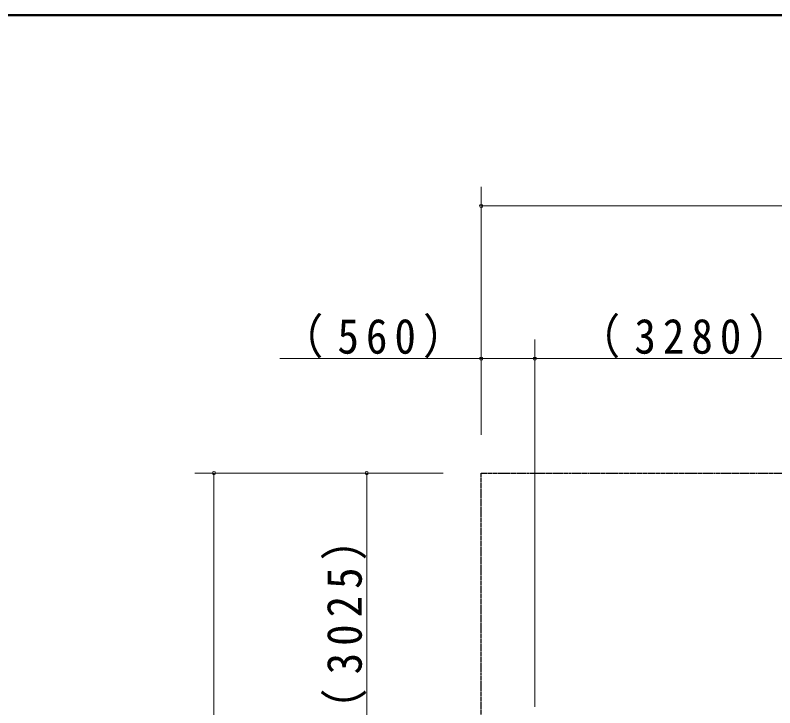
# Model space of a CAD drawing. Units: millimetres at full size; details may follow other scales. Extents: x -19543 to 0, y -2740 to 13350.
# Drawn here: x -10591 to -8601, y 11535 to 13350 of the extents above; entities that cross this region are included whole.
import ezdxf

# ---------------------------------------------------------------- set-up
doc = ezdxf.new("R2010")
doc.units = ezdxf.units.MM
doc.linetypes.add('USER3', pattern=[8, 3, -1, 1, -1, 1, -1])
for name, color, linetype, lineweight in [('A3図枠', 7, 'Continuous', 25), ('線', 2, 'Continuous', 25), ('補助', 2, 'Continuous', 13)]:
    doc.layers.add(name, color=color, linetype=linetype, lineweight=lineweight)
doc.styles.add('ＭＳ ゴシック', font='')
doc.styles.get('ＭＳ ゴシック').set_extended_font_data('MS Gothic')

# ---------------------------------------------------------------- blocks, each defined once
blk = doc.blocks.new('dimension_origin')
at = {"color": 0, "linetype": 'Continuous', "lineweight": -2}
blk.add_circle((0, 0), 1.25, dxfattribs=at)

msp = doc.modelspace()

# ---------------------------------------------------------------- linework, layer by layer
at = {"layer": 'A3図枠', "lineweight": 50}
msp.add_line((0, 13350), (-19250, 13350), dxfattribs=at)
at = {"layer": '線', "linetype": 'USER3'}
msp.add_lwpolyline([(-9370, 12150), (-7457.5, 12150), (-7457.5, 10175), (-9370, 10175)], close=True, dxfattribs=at)
at = {"layer": '補助'}
for p, q in [((-9370, 12250), (-9370, 12900)), ((-9370, 12850), (-7457.5, 12850)), ((-9370, 12250), (-9370, 12500)), ((-9229.625, 11537.5), (-9229.625, 12500)), ((-9229.625, 11537.5), (-9229.625, 12500)), ((-9897.381, 12450), (-9229.625, 12450)), ((-9229.625, 12450), (-8409.625, 12450)), ((-9470, 12150), (-10120, 12150)), ((-10070, 10175), (-10070, 12150)), ((-9470, 12150), (-9720, 12150)), ((-9670, 11393.75), (-9670, 12150))]:
    msp.add_line(p, q, dxfattribs=at)

# ---------------------------------------------------------------- block references
at = {"layer": '補助', "xscale": 3.33, "yscale": 3.33}
for p in [(-9370, 12850), (-9370, 12450), (-9229.625, 12450)]:
    msp.add_blockref('dimension_origin', p, dxfattribs=at)
for p, rotation in [((-9229.625, 12450), 180), ((-10070, 12150), 270), ((-9670, 12150), 270)]:
    msp.add_blockref('dimension_origin', p, dxfattribs=dict(at, rotation=rotation))

# ---------------------------------------------------------------- texts
at = {"layer": '補助', "char_height": 91.64, "attachment_point": 8, "style": 'ＭＳ ゴシック'}
for s, insert in [('\\T1.33;\\W0.9;（560）', (-9634.524, 12451)), ('\\T1.33;\\W0.9;（3280）', (-8819.625, 12451))]:
    msp.add_mtext(s, dxfattribs=dict(at, insert=insert))
at = {"layer": '補助', "insert": (-9671, 11771.875), "char_height": 91.64, "attachment_point": 8, "rotation": 90, "style": 'ＭＳ ゴシック'}
msp.add_mtext('\\T1.33;\\W0.9;（3025）', dxfattribs=at)

doc.saveas('drawing.dxf')
